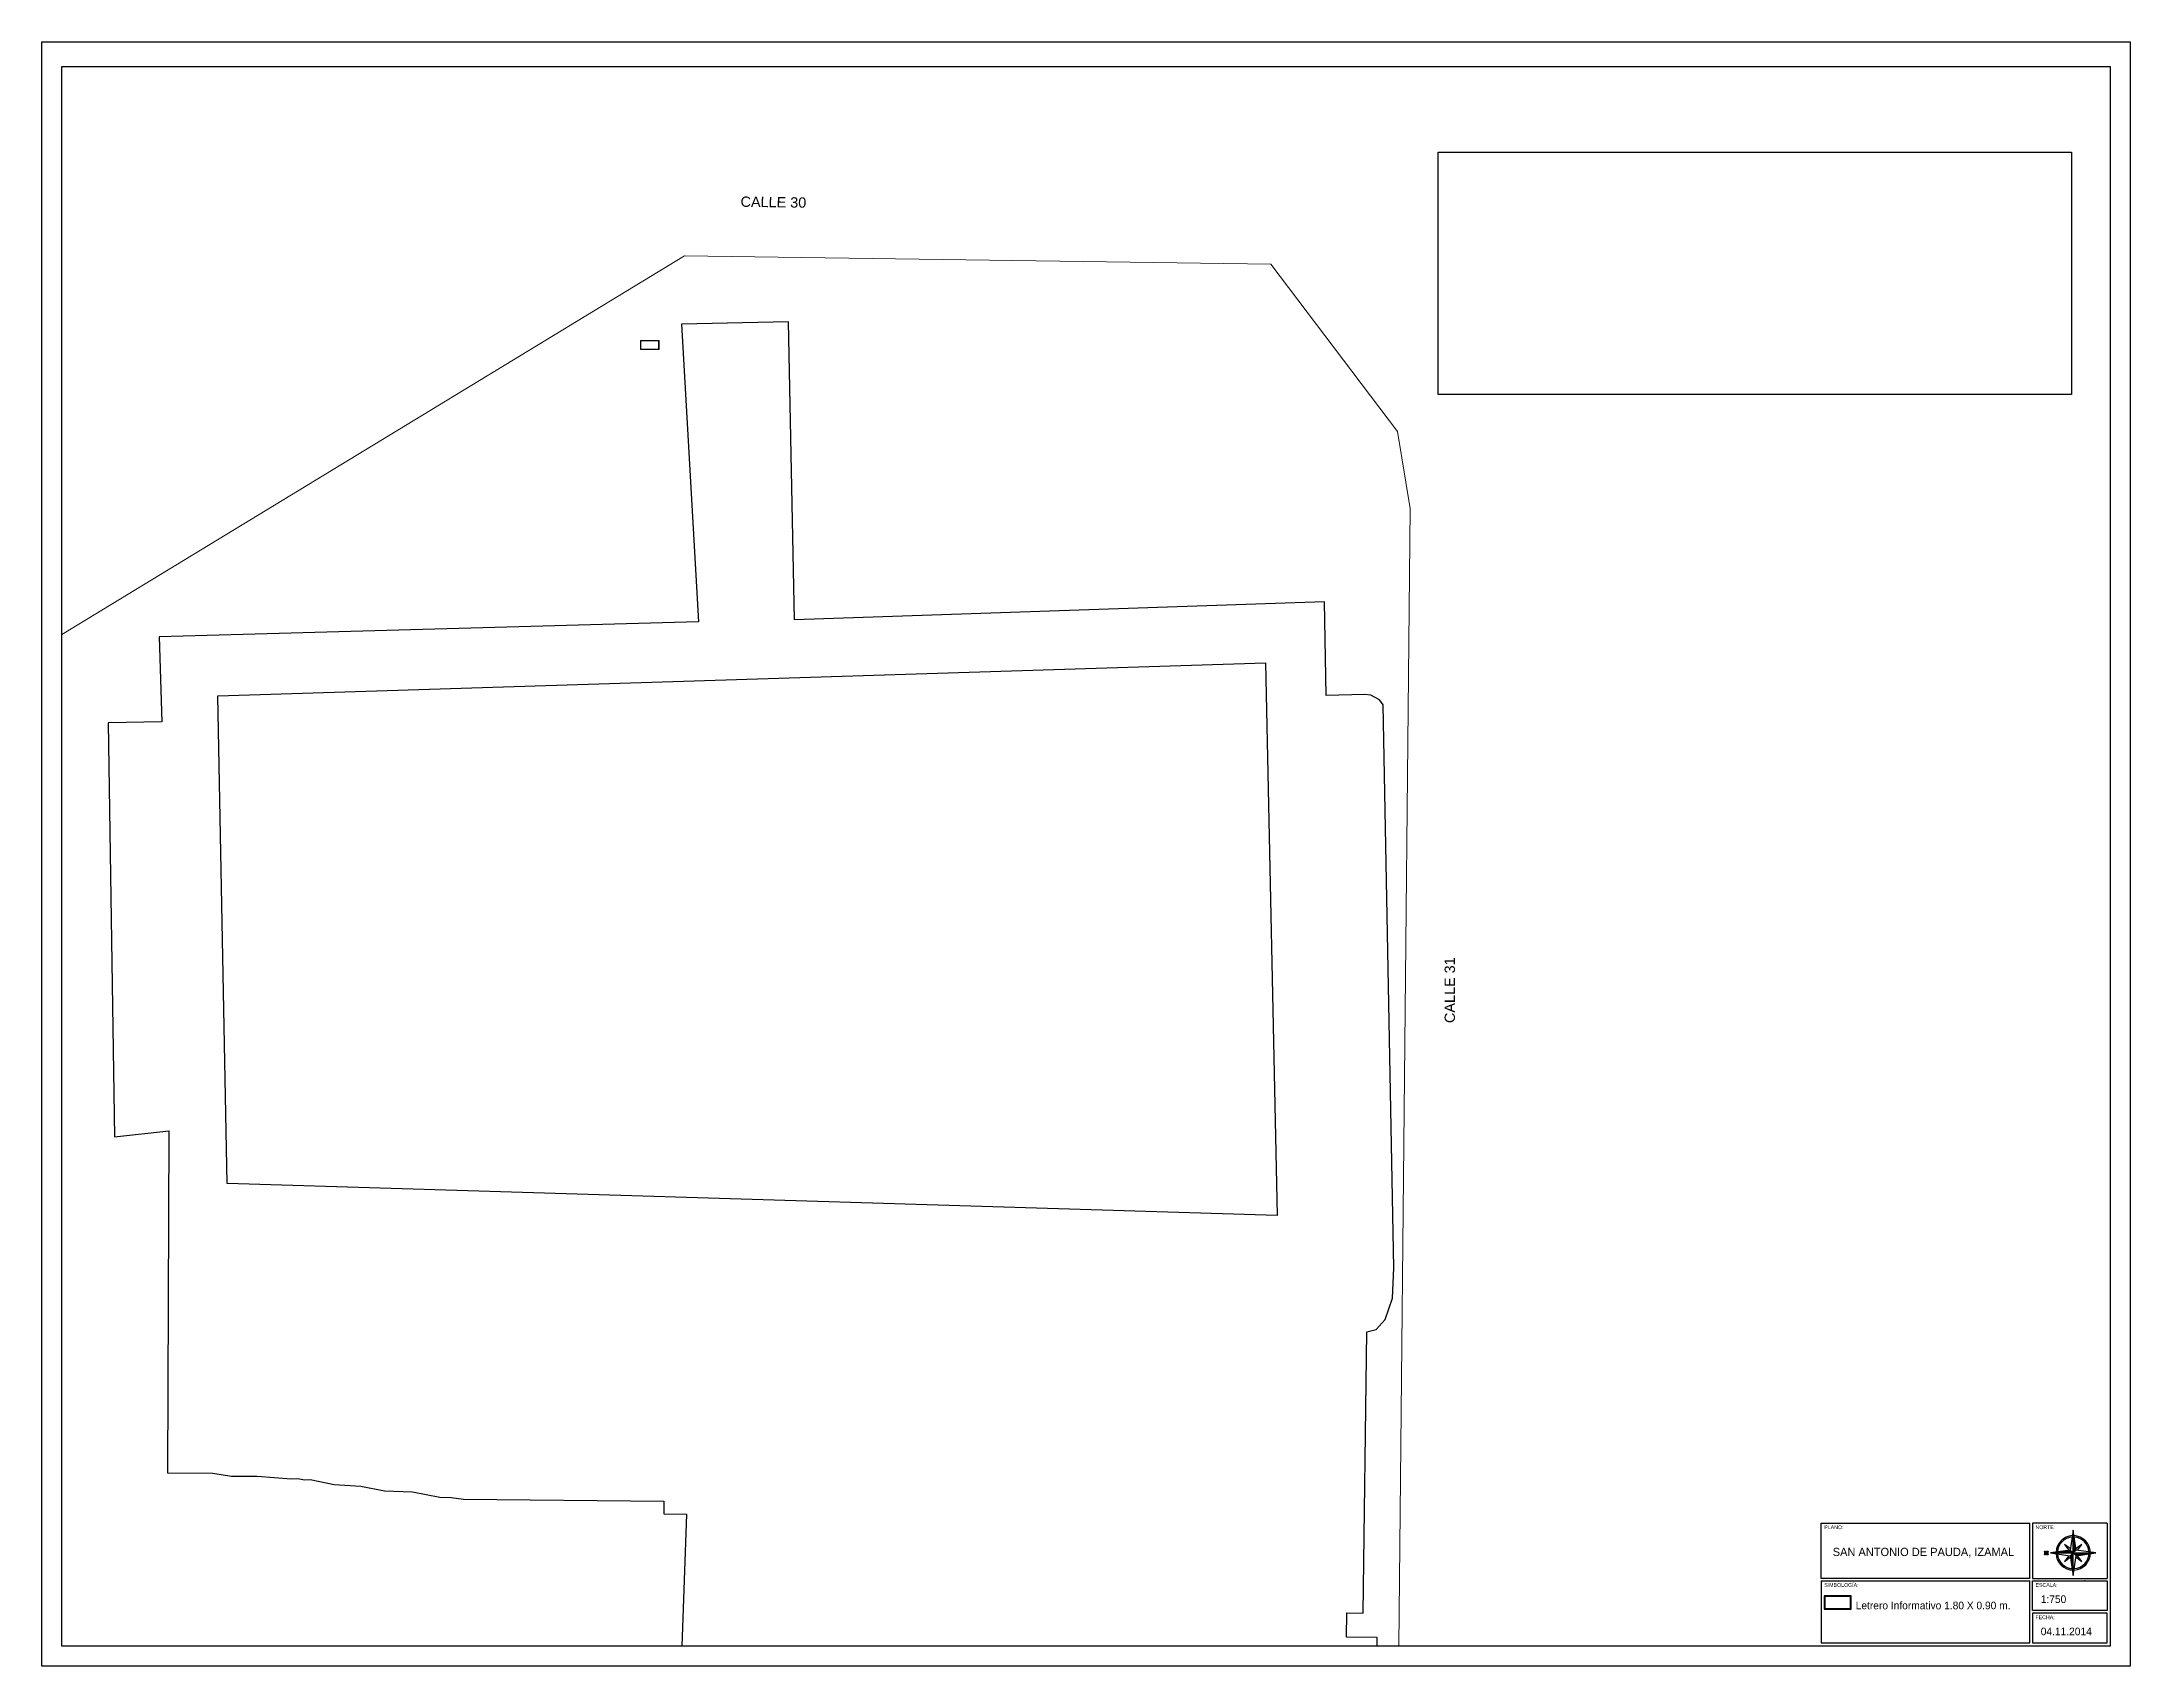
# Model space of a CAD drawing. Header units: millimetres. Extents: x 2200 to 2588, y 500 to 683.
# Drawn here: x 2200.3 to 2402.8, y 503.3 to 660.8 of the extents above; entities that cross this region are included whole.
import ezdxf

# ---------------------------------------------------------------- set-up
doc = ezdxf.new("R2010")
doc.units = ezdxf.units.MM
doc.layers.add('CON BLOQUES', color=9, linetype='Continuous')
for name, color, linetype, lineweight in [('Letrero Informativo', 5, 'Continuous', 20), ('Redibujo iglesia', 1, 'Continuous', 30), ('Terreno', 7, 'Continuous', 18)]:
    doc.layers.add(name, color=color, linetype=linetype, lineweight=lineweight)
doc.styles.add('New', font='GOTHIC.TTF', dxfattribs={"height": 0.1})
doc.styles.get("Standard").update_dxf_attribs({"font": 'arial.ttf'})
picture_1 = doc.add_image_def('image1.jpg', size_in_pixel=(1364, 522))

# ---------------------------------------------------------------- blocks, each defined once
blk = doc.blocks.new('*X4')
at = {"color": 0, "linetype": 'ByBlock'}
for p, q in [((-217.53, 160.5), (-217.53, 160.5)), ((-217.52, 160.498), (-217.52, 160.5)), ((-217.51, 160.497), (-217.51, 160.5)), ((-217.5, 160.496), (-217.5, 160.5)), ((-217.49, 160.494), (-217.49, 160.5)), ((-217.48, 160.493), (-217.48, 160.5)), ((-217.47, 160.491), (-217.47, 160.5)), ((-217.46, 160.49), (-217.46, 160.5)), ((-217.45, 160.488), (-217.45, 160.5)), ((-217.44, 160.487), (-217.44, 160.5)), ((-217.43, 160.486), (-217.43, 160.5)), ((-217.42, 160.484), (-217.42, 160.5)), ((-217.41, 160.483), (-217.41, 160.5)), ((-217.4, 160.481), (-217.4, 160.5)), ((-217.39, 160.48), (-217.39, 160.5)), ((-217.38, 160.478), (-217.38, 160.5)), ((-217.37, 160.477), (-217.37, 160.5)), ((-217.36, 160.476), (-217.36, 160.5)), ((-217.35, 160.474), (-217.35, 160.5)), ((-217.34, 160.473), (-217.34, 160.5)), ((-217.33, 160.471), (-217.33, 160.5)), ((-217.32, 160.47), (-217.32, 160.5)), ((-217.31, 160.468), (-217.31, 160.5)), ((-217.3, 160.467), (-217.3, 160.5)), ((-217.29, 160.466), (-217.29, 160.5)), ((-217.28, 160.464), (-217.28, 160.5)), ((-217.27, 160.463), (-217.27, 160.5)), ((-217.26, 160.461), (-217.26, 160.5)), ((-217.25, 160.46), (-217.25, 160.5)), ((-217.24, 160.458), (-217.24, 160.5)), ((-217.23, 160.457), (-217.23, 160.5)), ((-217.22, 160.456), (-217.22, 160.5)), ((-217.21, 160.454), (-217.21, 160.5)), ((-217.2, 160.453), (-217.2, 160.5)), ((-217.19, 160.451), (-217.19, 160.5)), ((-217.18, 160.45), (-217.18, 160.5)), ((-217.17, 160.448), (-217.17, 160.5)), ((-217.16, 160.447), (-217.16, 160.5)), ((-217.15, 160.446), (-217.15, 160.5)), ((-217.14, 160.444), (-217.14, 160.5)), ((-217.13, 160.443), (-217.13, 160.5)), ((-217.12, 160.441), (-217.12, 160.5)), ((-217.11, 160.44), (-217.11, 160.5)), ((-217.1, 160.438), (-217.1, 160.5)), ((-217.09, 160.441), (-217.09, 160.5)), ((-217.08, 160.451), (-217.08, 160.5)), ((-217.07, 160.461), (-217.07, 160.5)), ((-217.06, 160.471), (-217.06, 160.5)), ((-217.05, 160.481), (-217.05, 160.5)), ((-217.04, 160.491), (-217.04, 160.5))]:
    blk.add_line(p, q, dxfattribs=at)

msp = doc.modelspace()

# ---------------------------------------------------------------- linework, layer by layer
for p, q in [((2372.8, 517.13), (2393.03, 517.13)), ((2372.8, 517.13), (2393.03, 517.13)), ((2372.8, 511.78), (2372.8, 517.13)), ((2393.03, 511.78), (2393.03, 517.13)), ((2393.28, 517.13), (2393.28, 511.78)), ((2400.53, 517.13), (2400.53, 511.78)), ((2393.03, 511.78), (2372.8, 511.78)), ((2372.8, 511.54), (2372.8, 505.52)), ((2372.8, 511.54), (2393.03, 511.54)), ((2393.03, 505.52), (2393.03, 511.54)), ((2393.28, 511.78), (2400.53, 511.78)), ((2372.8, 505.52), (2393.03, 505.52))]:
    msp.add_line(p, q)
for points in [[(2400.82, 658.35), (2400.82, 505.19), (2202.19, 505.19), (2202.19, 658.35)], [(2375.7, 508.78), (2375.7, 510.08), (2373.09, 510.08), (2373.09, 508.78)], [(2375.63, 508.85), (2375.63, 510.01), (2373.16, 510.01), (2373.16, 508.85)]]:
    msp.add_lwpolyline(points, close=True)
for points in [[(2400.53, 517.13), (2393.28, 517.13)], [(2400.53, 517.13), (2393.28, 517.13)], [(2393.28, 511.54), (2400.53, 511.54), (2400.53, 508.65), (2393.28, 508.65), (2393.28, 511.54)], [(2393.28, 505.52), (2400.53, 505.52), (2400.53, 508.4), (2393.28, 508.4), (2393.28, 505.52)]]:
    msp.add_lwpolyline(points)
at = {"layer": 'CON BLOQUES'}
for p, q in [((2397.23, 516.44), (2396.95, 514.52)), ((2397.5, 514.52), (2397.23, 516.44)), ((2397.23, 514.25), (2397.23, 516.44)), ((2396.95, 514.52), (2395.03, 514.25)), ((2396.95, 514.66), (2396.4, 515.07)), ((2396.4, 515.07), (2396.81, 514.52)), ((2396.95, 514.52), (2397.23, 514.25)), ((2397.5, 514.52), (2397.23, 514.25)), ((2398.05, 515.07), (2397.5, 514.66)), ((2399.42, 514.25), (2397.5, 514.52)), ((2397.64, 514.52), (2398.05, 515.07)), ((2395.03, 514.25), (2396.95, 513.97)), ((2395.03, 514.25), (2397.23, 514.25)), ((2396.81, 513.97), (2396.4, 513.42)), ((2396.4, 513.42), (2396.95, 513.84)), ((2397.23, 514.25), (2396.95, 513.97)), ((2396.95, 513.97), (2397.23, 512.05)), ((2397.23, 514.25), (2397.5, 513.97)), ((2397.23, 514.25), (2399.42, 514.25)), ((2397.23, 512.05), (2397.23, 514.25)), ((2397.23, 512.05), (2397.5, 513.97)), ((2397.5, 513.97), (2399.42, 514.25)), ((2397.5, 513.84), (2398.05, 513.42)), ((2398.05, 513.42), (2397.64, 513.97)), ((2372.8, 507.69), (2372.8, 505.52))]:
    msp.add_line(p, q, dxfattribs=at)
msp.add_lwpolyline([(2394.52, 514.08), (2394.55, 514.08), (2394.55, 514.05), (2394.45, 514.05), (2394.45, 514.08), (2394.48, 514.08), (2394.48, 514.39), (2394.45, 514.39), (2394.45, 514.43), (2394.55, 514.43), (2394.72, 514.15), (2394.72, 514.39), (2394.69, 514.39), (2394.69, 514.43), (2394.79, 514.43), (2394.79, 514.39), (2394.76, 514.39), (2394.76, 514.08), (2394.79, 514.08), (2394.79, 514.05), (2394.69, 514.05), (2394.52, 514.32), (2394.52, 514.08)], dxfattribs=at)
for radius, start, end in [(1.67, 92.5891, 177.4109), (1.53, 93.5464, 176.4536), (1.67, 2.5891, 87.4109), (1.53, 3.5464, 86.4536), (1.67, 182.5891, 270), (1.53, 183.5464, 270), (1.67, 272.5891, 360), (1.53, 273.5464, 360)]:
    msp.add_arc((2397.23, 514.25), radius, start, end, dxfattribs=at)
msp.add_point((2398.36, 511.54), dxfattribs=at)
msp.add_point((2398.36, 511.54), dxfattribs=at)
at = {"layer": 'defpoints'}
msp.add_lwpolyline([(2200.26, 503.26), (2200.26, 660.76), (2402.76, 660.76), (2402.76, 503.26), (2200.26, 503.26)], close=True, dxfattribs=at)
at = {"layer": 'Letrero Informativo'}
for points in [[(2260.11, 630.91), (2260.11, 631.81), (2258.31, 631.81), (2258.31, 630.91)], [(2260.06, 630.96), (2260.06, 631.76), (2258.36, 631.76), (2258.36, 630.96)]]:
    msp.add_lwpolyline(points, close=True, dxfattribs=at)
at = {"layer": 'Redibujo iglesia'}
for points in [[(2262.3, 633.37), (2263.93, 604.51), (2211.65, 603.06), (2211.91, 594.82), (2206.69, 594.72), (2207.32, 554.6), (2212.59, 555.16), (2212.44, 522), (2216.84, 521.97), (2218.64, 521.68), (2221.14, 521.69), (2224.45, 521.43), (2225.09, 521.46), (2225.73, 521.33), (2226.27, 521.37), (2228.62, 520.89), (2231.19, 520.71), (2233.5, 520.26), (2236.22, 520.17), (2238.85, 519.66), (2239.97, 519.61), (2241.16, 519.47), (2260.57, 519.26), (2260.56, 518.04), (2262.76, 518), (2262.33, 505.19)], [(2329.73, 505.19), (2329.75, 506.05), (2326.78, 506.07), (2326.8, 508.45), (2328.37, 508.4), (2328.74, 535.67), (2329.65, 535.9), (2330.52, 536.87), (2331.23, 538.94), (2331.36, 541.9), (2330.33, 596.47), (2329.96, 596.95), (2329.13, 597.41), (2328.5, 597.46), (2324.8, 597.38), (2324.64, 606.45), (2273.25, 604.71), (2272.65, 633.61), (2262.3, 633.37)]]:
    msp.add_lwpolyline(points, dxfattribs=at)
msp.add_lwpolyline([(2320.06, 546.96), (2218.22, 550.06), (2217.32, 597.34), (2318.9, 600.53)], close=True, dxfattribs=at)
at = {"layer": 'Terreno'}
msp.add_lwpolyline([(2331.85, 505.19), (2332.95, 615.5), (2331.71, 622.97), (2319.44, 639.2), (2262.59, 640.02), (2202.19, 603.3)], dxfattribs=at)

# ---------------------------------------------------------------- block references
at = {"layer": 'CON BLOQUES', "yscale": 4.38602629860282, "zscale": 4.386026298603196}
for p, xscale, rotation in [((3101.18, -437.66), -4.38602629860282, 89.99999999996747), ((3349.13, 1218.2), -4.386026298603653, 180), ((1693.27, 1466.15), -4.38602629860282, 269.9999999999674), ((1445.32, -189.71), -4.386026298603653, 359.9999999999674)]:
    msp.add_blockref('*X4', p, dxfattribs=dict(at, xscale=xscale, rotation=rotation))

# ---------------------------------------------------------------- texts
at = {"style": 'New'}
for s, height, p in [('PLANO:', 0.368, (2373.09, 516.55)), ('NORTE:', 0.368, (2393.57, 516.55)), ('SIMBOLOGÍA:', 0.3677, (2373.09, 510.95)), ('ESCALA:', 0.368, (2393.57, 510.95)), ('FECHA:', 0.368, (2393.57, 507.82))]:
    msp.add_text(s, height=height, dxfattribs=at).set_placement(p)
at = {"layer": 'CON BLOQUES', "style": 'New'}
for s, height, p in [('SAN ANTONIO DE PAUDA, IZAMAL', 0.8, (2373.91, 513.94)), ('Letrero Informativo 1.80 X 0.90 m.', 0.7397, (2376.14, 508.78)), ('1:750', 0.74, (2394.08, 509.39)), ('04.11.2014', 0.74, (2394.08, 506.26))]:
    msp.add_text(s, height=height, dxfattribs=at).set_placement(p)
at = {"layer": 'Redibujo iglesia'}
for s, rotation, p in [('CALLE 30', 359.1685, (2268.01, 644.76)), ('CALLE 31', 90, (2337.28, 565.62))]:
    msp.add_text(s, height=1, rotation=rotation, dxfattribs=at).set_placement(p)

# ---------------------------------------------------------------- pictures from other files: only their frames are drawn
image = msp.add_image(picture_1, insert=(2335.67, 626.56), size_in_units=(61.38, 23.49), dxfattribs=at)
image.dxf.flags = 7

doc.saveas('drawing.dxf')
